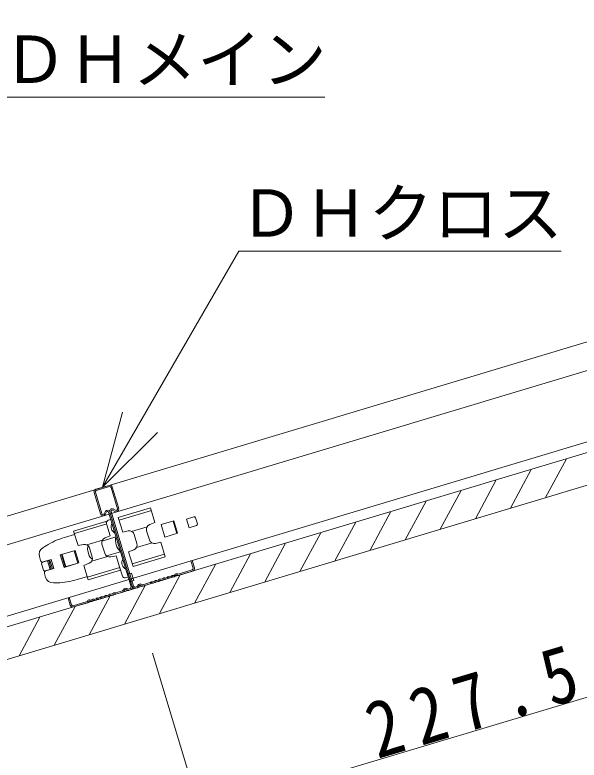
# Model space of a CAD drawing. Units: millimetres at full size, sheet at 1:10; details may follow other scales. Extents: x -2077 to 2023, y -1433 to 1417.
# Drawn here: x 47.1 to 264.8, y 42.9 to 330.5 of the extents above; entities that cross this region are included whole.
import ezdxf
from ezdxf.enums import TextEntityAlignment as Align

# ---------------------------------------------------------------- set-up
doc = ezdxf.new("R2010")
doc.units = ezdxf.units.MM
doc.header["$LTSCALE"] = 10
for name, color, linetype, lineweight in [('1-0_断面', 7, 'Continuous', 9), ('1-1_寸法', 7, 'Continuous', 9), ('1-2_文字', 7, 'Continuous', 9), ('1-3_ＤＨクロス', 7, 'Continuous', 9)]:
    doc.layers.add(name, color=color, linetype=linetype, lineweight=lineweight)
doc.styles.add('ＭＳ ゴシック', font='')
doc.styles.get('ＭＳ ゴシック').set_extended_font_data('MS Gothic')

msp = doc.modelspace()

# ---------------------------------------------------------------- linework, layer by layer
at = {"layer": '1-0_断面'}
for p, q in [((-273.06, -13.5), (1665.42, 569.09)), ((-160.57, 75.65), (646.56, 318.22)), ((-273.06, 3.21), (744.64, 309.07)), ((-273.06, -0.97), (746.27, 305.38)), ((-157.51, 65.5), (619.71, 299.09)), ((251.84, 144.25), (259.87, 159.2)), ((238.29, 140.18), (246.33, 155.13)), ((224.75, 136.11), (232.79, 151.06)), ((211.21, 132.04), (219.24, 146.99)), ((197.66, 127.97), (205.7, 142.92)), ((86.98, 136.51), (99.43, 140.25)), ((87.28, 135.52), (99.73, 139.26)), ((184.12, 123.9), (192.16, 138.85)), ((83.1, 135.52), (84.06, 135.81)), ((86.98, 136.51), (88.66, 130.92)), ((103.46, 133.8), (108.34, 135.27)), ((108.13, 135.21), (109.57, 130.42)), ((108.25, 135.24), (109.68, 130.45)), ((108.34, 135.27), (109.78, 130.48)), ((116.12, 136.83), (113.25, 135.96)), ((113.25, 135.96), (114.26, 132.61)), ((116.75, 136.49), (117.47, 134.1)), ((82.19, 135.07), (69.74, 131.33)), ((82.49, 134.08), (70.04, 130.34)), ((83.87, 129.48), (82.19, 135.07)), ((92.1, 131.2), (98.09, 133)), ((104.9, 129.02), (103.46, 133.8)), ((117.13, 133.48), (114.26, 132.61)), ((170.57, 119.83), (178.61, 134.78)), ((66.21, 128.88), (70.13, 130.05)), ((71.42, 125.74), (69.74, 131.33)), ((83.87, 129.48), (81.84, 128.68)), ((88.66, 130.92), (90.8, 131.37)), ((93.12, 129.98), (94.17, 126.5)), ((97.91, 131.42), (98.95, 127.94)), ((109.78, 130.48), (104.9, 129.02)), ((157.03, 115.76), (165.07, 130.71)), ((80.85, 127.82), (74.86, 126.02)), ((80.7, 127.49), (86.07, 129.1)), ((93.98, 124.93), (99.98, 126.73)), ((143.49, 111.69), (151.53, 126.64)), ((57.82, 124.89), (59.07, 125.66)), ((70.31, 123.89), (65.04, 122.31)), ((69.94, 123.73), (65.05, 122.26)), ((71.38, 118.94), (69.94, 123.73)), ((71.77, 119.01), (70.31, 123.89)), ((71.42, 125.74), (73.56, 126.19)), ((75.16, 123.73), (75.73, 121.82)), ((75.88, 124.8), (76.93, 121.32)), ((80.67, 126.24), (81.72, 122.76)), ((90.96, 123.26), (92.99, 124.07)), ((56.52, 121.47), (56.98, 119.94)), ((64.56, 122.17), (65.04, 122.31)), ((66.03, 117.28), (64.56, 122.17)), ((65.04, 122.31), (66.51, 117.43)), ((65.05, 122.26), (66.49, 117.47)), ((65.26, 122.33), (66.7, 117.54)), ((82.74, 121.55), (76.74, 119.75)), ((82.43, 121.74), (87.8, 123.36)), ((86.17, 121.82), (84.04, 121.38)), ((86.17, 121.82), (87.85, 116.24)), ((90.96, 123.26), (92.64, 117.68)), ((92.34, 118.66), (104.79, 122.41)), ((92.64, 117.68), (105.09, 121.42)), ((129.94, 107.62), (137.98, 122.57)), ((57.37, 118.65), (58.09, 116.25)), ((57.7, 119.27), (60.58, 120.13)), ((57.98, 119.4), (61.04, 120.33)), ((59.62, 119.85), (60.63, 116.49)), ((60.1, 119.99), (61.11, 116.64)), ((60.58, 120.13), (61.58, 116.78)), ((61.04, 120.33), (62.08, 116.88)), ((66.49, 117.47), (71.38, 118.94)), ((66.51, 117.43), (71.77, 119.01)), ((73.72, 118.08), (75.75, 118.89)), ((73.72, 118.08), (75.4, 112.5)), ((116.4, 103.55), (124.44, 118.49)), ((58.71, 115.92), (61.58, 116.78)), ((59.01, 115.96), (62.08, 116.88)), ((66.51, 117.43), (66.03, 117.28)), ((87.56, 117.23), (75.11, 113.48)), ((87.85, 116.24), (75.4, 112.5)), ((87.47, 117.51), (88.53, 113.97)), ((90.42, 114.64), (92.05, 115.13)), ((58.94, 113.43), (58.48, 114.96)), ((71.11, 112.59), (75.02, 113.77)), ((89.78, 113.3), (90.74, 113.59)), ((102.86, 99.48), (110.89, 114.42)), ((61.9, 111.29), (63.38, 111.34)), ((89.31, 95.41), (97.35, 110.35)), ((75.77, 91.34), (83.81, 106.28)), ((62.22, 87.27), (70.26, 102.21)), ((48.68, 83.2), (56.72, 98.14))]:
    msp.add_line(p, q, dxfattribs=at)
for points in [[(99.43, 140.25), (101.11, 134.66), (99.08, 133.86)], [(105.09, 121.42), (103.41, 127), (101.28, 126.56)], [(91.28, 111.77), (92.91, 112.26), (92.05, 115.13)]]:
    msp.add_lwpolyline(points, dxfattribs=at)
for centre, radius, start, end in [((83.39, 134.56), 1, 106.7275, 196.7275), ((116.27, 136.35), 0.5, 16.7275, 106.7275), ((87.08, 133.06), 2.9, 153.1247, 240.3303), ((99.82, 132), 2, 111.7275, 196.7275), ((116.99, 133.95), 0.5, 286.7275, 16.7275), ((91.2, 129.41), 2, 16.7275, 101.7275), ((74.85, 100.15), 30, 106.7275, 121.7275), ((82.58, 126.82), 2, 111.7275, 196.7275), ((91.94, 127.73), 6.03, 166.8647, 226.5903), ((100.87, 128.52), 2, 196.7275, 281.7275), ((59.39, 122.33), 3, 121.7275, 196.7275), ((73.97, 124.23), 2, 16.7275, 101.7275), ((77.07, 124.31), 2, 142.5042, 196.7275), ((92.25, 125.93), 2, 291.7275, 16.7275), ((77.65, 122.39), 2, 196.7275, 250.9507), ((75.01, 120.75), 2, 291.7275, 16.7275), ((83.63, 123.34), 2, 196.7275, 281.7275), ((57.75, 120.17), 0.8, 196.7275, 286.7275), ((57.85, 118.79), 0.5, 106.7275, 196.7275), ((91.25, 119.17), 2.9, 153.1247, 240.3303), ((58.57, 116.4), 0.5, 196.7275, 286.7275), ((59.24, 115.19), 0.8, 106.7275, 196.7275), ((61.81, 114.29), 3, 196.7275, 271.7275), ((62.47, 141.33), 30, 271.7275, 286.7275), ((89.49, 114.26), 1, 196.7275, 286.7275)]:
    msp.add_arc(centre, radius, start, end, dxfattribs=at)
at = {"layer": '1-1_寸法'}
for q in [(336.61, 87.81), (100.19, 84.27)]:
    msp.add_line((118.67, 22.55), q, dxfattribs=at)
at = {"layer": '1-2_文字'}
for p, q in [((42.36, 298.75), (166.69, 298.75)), ((133.5, 239.4), (257.83, 239.4)), ((80.85, 148.21), (102.07, 169.42))]:
    msp.add_line(p, q, dxfattribs=at)
msp.add_lwpolyline([(133.5, 239.4), (80.85, 148.21), (88.62, 177.19)], dxfattribs=at)
at = {"layer": '1-3_ＤＨクロス'}
for p, q in [((78.32, 147.44), (83.39, 148.97)), ((78.46, 146.97), (83.53, 148.49)), ((86.63, 139.92), (84.16, 148.16)), ((84.64, 148.3), (87.11, 140.06)), ((77.65, 146.2), (80.12, 137.96)), ((80.6, 138.11), (78.12, 146.34)), ((81.53, 138.04), (82.03, 138.96)), ((81.96, 137.78), (82.47, 138.72)), ((83.2, 138.65), (91.89, 109.76)), ((83.68, 138.79), (92.37, 109.9)), ((84.16, 138.94), (92.84, 110.04)), ((85.68, 138.9), (84.73, 139.4)), ((85.9, 139.35), (84.97, 139.85)), ((83.98, 137.8), (92.37, 109.9)), ((115.44, 119.97), (114.97, 119.82)), ((114.97, 119.82), (115.83, 116.95)), ((116.31, 117.1), (115.44, 119.97)), ((115.49, 116.33), (110.01, 114.68)), ((115.64, 115.85), (110.15, 114.2)), ((102.41, 112.4), (101.86, 112.23)), ((104.03, 112.88), (103.49, 112.72)), ((103.63, 112.24), (104.18, 112.41)), ((105.66, 113.37), (105.12, 113.21)), ((105.26, 112.73), (105.81, 112.9)), ((107.29, 113.86), (106.75, 113.7)), ((106.89, 113.22), (107.43, 113.38)), ((108.37, 114.19), (108.53, 114.24)), ((108.52, 113.71), (108.67, 113.76)), ((108.65, 114.33), (108.74, 114.5)), ((109.18, 114.27), (109.09, 114.1)), ((109.45, 114.35), (109.62, 114.26)), ((109.69, 114.79), (109.86, 114.7)), ((93.47, 109.71), (94.18, 109.92)), ((94.33, 109.45), (93.61, 109.23)), ((94.44, 110.15), (94.53, 110.37)), ((94.99, 110.17), (94.9, 109.95)), ((95.58, 110.35), (95.78, 110.22)), ((96.06, 110.64), (95.85, 110.77)), ((96.39, 110.59), (99.15, 111.42)), ((99.29, 110.94), (96.55, 110.11)), ((100.78, 111.91), (100.23, 111.74)), ((100.38, 111.26), (100.92, 111.43)), ((102.01, 111.75), (102.55, 111.92)), ((82.61, 106.45), (83.16, 106.61)), ((84.24, 106.94), (84.79, 107.1)), ((84.93, 106.62), (84.38, 106.46)), ((88.63, 108.26), (85.87, 107.43)), ((86.01, 106.95), (88.76, 107.77)), ((88.88, 108.48), (88.98, 108.7)), ((89.44, 108.51), (89.34, 108.28)), ((90.02, 108.68), (90.23, 108.55)), ((90.5, 108.97), (90.3, 109.1)), ((91.55, 109.13), (90.84, 108.92)), ((90.98, 108.44), (91.7, 108.65)), ((67.56, 105.58), (68.04, 105.72)), ((68.42, 102.7), (67.56, 105.58)), ((68.04, 105.72), (68.9, 102.85)), ((69.53, 102.51), (75.01, 104.16)), ((69.67, 102.03), (75.15, 103.68)), ((75.22, 104.43), (75.13, 104.26)), ((75.66, 104.19), (75.57, 104.02)), ((75.93, 104.27), (76.1, 104.18)), ((76.34, 104.62), (76.17, 104.71)), ((76.64, 104.65), (76.49, 104.61)), ((76.79, 104.17), (76.63, 104.13)), ((77.73, 104.98), (78.27, 105.14)), ((77.87, 104.5), (78.42, 104.66)), ((79.36, 105.47), (79.9, 105.63)), ((80.05, 105.15), (79.5, 104.99)), ((80.98, 105.96), (81.53, 106.12)), ((81.67, 105.64), (81.13, 105.48)), ((82.76, 105.97), (83.3, 106.13))]:
    msp.add_line(p, q, dxfattribs=at)
for centre, radius, start, end in [((78.6, 146.49), 1, 106.7275, 196.7275), ((78.6, 146.49), 0.5, 106.7275, 196.7275), ((83.68, 148.01), 1, 16.7275, 106.7275), ((83.68, 148.01), 0.5, 16.7275, 106.7275), ((81.08, 138.25), 0.5, 196.7275, 334.5754), ((82.82, 138.53), 0.9, 16.7275, 151.7275), ((82.82, 138.53), 0.4, 16.7275, 151.7275), ((84.54, 139.05), 0.9, 61.7275, 196.7275), ((84.54, 139.05), 0.4, 61.7275, 196.7275), ((86.15, 139.78), 1, 241.7275, 16.7275), ((86.15, 139.78), 0.5, 238.8795, 16.7275), ((81.08, 138.25), 1, 196.7275, 331.7275), ((115.35, 116.81), 0.5, 286.7275, 16.7275), ((115.35, 116.81), 1, 286.7275, 16.7275), ((101.46, 111.59), 0.7, 67.785, 145.6699), ((101.8, 112.42), 0.2, 247.785, 286.7275), ((102.35, 112.59), 0.2, 286.7275, 325.6699), ((103.09, 112.08), 0.7, 67.785, 145.6699), ((102.35, 112.59), 0.7, 286.7275, 325.6699), ((103.09, 112.08), 0.2, 69.8576, 145.6699), ((103.43, 112.91), 0.7, 247.785, 286.7275), ((103.43, 112.91), 0.2, 247.785, 286.7275), ((103.98, 113.08), 0.2, 286.7275, 325.6699), ((104.72, 112.57), 0.7, 67.785, 145.6699), ((103.98, 113.08), 0.7, 286.7275, 325.6699), ((104.72, 112.57), 0.2, 69.8576, 145.6699), ((105.06, 113.4), 0.7, 247.785, 286.7275), ((105.06, 113.4), 0.2, 247.785, 286.7275), ((105.61, 113.57), 0.2, 286.7275, 325.6699), ((106.35, 113.06), 0.7, 67.785, 145.6699), ((105.61, 113.57), 0.7, 286.7275, 325.6699), ((106.35, 113.06), 0.2, 69.8576, 145.6699), ((106.69, 113.89), 0.7, 247.785, 286.7275), ((106.69, 113.89), 0.2, 247.785, 286.7275), ((107.23, 114.06), 0.2, 286.7275, 325.6699), ((107.98, 113.55), 0.7, 67.785, 145.6699), ((107.23, 114.06), 0.7, 286.7275, 325.6699), ((107.98, 113.55), 0.2, 67.785, 143.5974), ((108.32, 114.38), 0.7, 247.785, 286.7275), ((108.32, 114.38), 0.2, 247.785, 286.7275), ((108.47, 114.43), 0.2, 286.7275, 331.7275), ((108.47, 114.43), 0.7, 286.7275, 331.7275), ((109.36, 114.17), 0.7, 61.7275, 151.7275), ((109.36, 114.17), 0.2, 61.7275, 151.7275), ((109.95, 114.87), 0.7, 241.7275, 286.7275), ((109.95, 114.87), 0.2, 241.7275, 286.7275), ((91.41, 109.61), 0.5, 286.7275, 16.7275), ((91.41, 109.61), 1, 286.7275, 16.7275), ((93.32, 110.19), 1, 196.7275, 286.7275), ((93.32, 110.19), 0.5, 196.7275, 286.7275), ((94.07, 110.31), 0.4, 286.7275, 336.7275), ((94.07, 110.31), 0.9, 286.7275, 336.7275), ((95.36, 110.02), 0.9, 56.7275, 156.7275), ((95.36, 110.02), 0.4, 56.7275, 156.7275), ((96.27, 110.97), 0.9, 236.7275, 286.7275), ((96.27, 110.97), 0.4, 236.7275, 286.7275), ((99.09, 111.61), 0.2, 286.7275, 325.6699), ((99.84, 111.1), 0.7, 67.785, 145.6699), ((99.09, 111.61), 0.7, 286.7275, 325.6699), ((99.84, 111.1), 0.2, 69.8576, 145.6699), ((100.18, 111.93), 0.7, 247.785, 286.7275), ((100.18, 111.93), 0.2, 247.785, 286.7275), ((100.72, 112.1), 0.2, 286.7275, 325.6699), ((100.72, 112.1), 0.7, 286.7275, 325.6699), ((101.46, 111.59), 0.2, 69.8576, 145.6699), ((101.8, 112.42), 0.7, 247.785, 286.7275), ((82.21, 105.81), 0.7, 67.785, 145.6699), ((82.56, 106.64), 0.2, 247.785, 286.7275), ((83.1, 106.8), 0.2, 286.7275, 325.6699), ((83.84, 106.29), 0.7, 67.785, 145.6699), ((83.84, 106.29), 0.2, 67.785, 143.5974), ((84.18, 107.13), 0.7, 247.785, 286.7275), ((84.18, 107.13), 0.2, 247.785, 286.7275), ((84.73, 107.29), 0.2, 286.7275, 325.6699), ((85.47, 106.78), 0.7, 67.785, 145.6699), ((84.73, 107.29), 0.7, 286.7275, 325.6699), ((85.47, 106.78), 0.2, 67.785, 143.5974), ((85.81, 107.62), 0.7, 247.785, 286.7275), ((85.81, 107.62), 0.2, 247.785, 286.7275), ((88.51, 108.64), 0.4, 286.7275, 336.7275), ((88.51, 108.64), 0.9, 286.7275, 336.7275), ((89.8, 108.35), 0.9, 56.7275, 156.7275), ((89.8, 108.35), 0.4, 56.7275, 156.7275), ((90.72, 109.3), 0.9, 236.7275, 286.7275), ((90.72, 109.3), 0.4, 236.7275, 286.7275), ((74.95, 104.35), 0.2, 286.7275, 331.7275), ((74.95, 104.35), 0.7, 286.7275, 331.7275), ((75.84, 104.1), 0.7, 61.7275, 151.7275), ((75.84, 104.1), 0.2, 61.7275, 151.7275), ((76.43, 104.8), 0.7, 241.7275, 286.7275), ((76.43, 104.8), 0.2, 241.7275, 286.7275), ((76.59, 104.84), 0.2, 286.7275, 325.6699), ((77.33, 104.34), 0.7, 67.785, 145.6699), ((76.59, 104.84), 0.7, 286.7275, 325.6699), ((77.33, 104.34), 0.2, 69.8576, 145.6699), ((77.67, 105.17), 0.7, 247.785, 286.7275), ((77.67, 105.17), 0.2, 247.785, 286.7275), ((78.22, 105.33), 0.2, 286.7275, 325.6699), ((78.96, 104.83), 0.7, 67.785, 145.6699), ((78.22, 105.33), 0.7, 286.7275, 325.6699), ((78.96, 104.83), 0.2, 67.785, 143.5974), ((79.3, 105.66), 0.7, 247.785, 286.7275), ((79.3, 105.66), 0.2, 247.785, 286.7275), ((79.84, 105.82), 0.2, 286.7275, 325.6699), ((80.59, 105.32), 0.7, 67.785, 145.6699), ((79.84, 105.82), 0.7, 286.7275, 325.6699), ((80.59, 105.32), 0.2, 67.785, 143.5974), ((80.93, 106.15), 0.7, 247.785, 286.7275), ((80.93, 106.15), 0.2, 247.785, 286.7275), ((81.47, 106.31), 0.2, 286.7275, 325.6699), ((81.47, 106.31), 0.7, 286.7275, 325.6699), ((82.21, 105.81), 0.2, 67.785, 143.5974), ((82.56, 106.64), 0.7, 247.785, 286.7275), ((83.1, 106.8), 0.7, 286.7275, 325.6699), ((69.38, 102.99), 1, 196.7275, 286.7275), ((69.38, 102.99), 0.5, 196.7275, 286.7275)]:
    msp.add_arc(centre, radius, start, end, dxfattribs=at)

# ---------------------------------------------------------------- texts
at = {"layer": '1-1_寸法', "insert": (186.93, 42.99), "char_height": 21.99, "attachment_point": 7, "rotation": 16.669, "style": 'ＭＳ ゴシック'}
msp.add_mtext('\\T1.38;\\W0.85;227.5', dxfattribs=at)
at = {"layer": '1-2_文字', "style": 'ＭＳ ゴシック'}
for s, p in [('ＤＨメイン', (42.36, 298.75)), ('ＤＨクロス', (133.5, 239.4))]:
    msp.add_text(s, height=18.33, dxfattribs=at).set_placement(p, align=Align.BOTTOM_LEFT)

doc.saveas('drawing.dxf')
